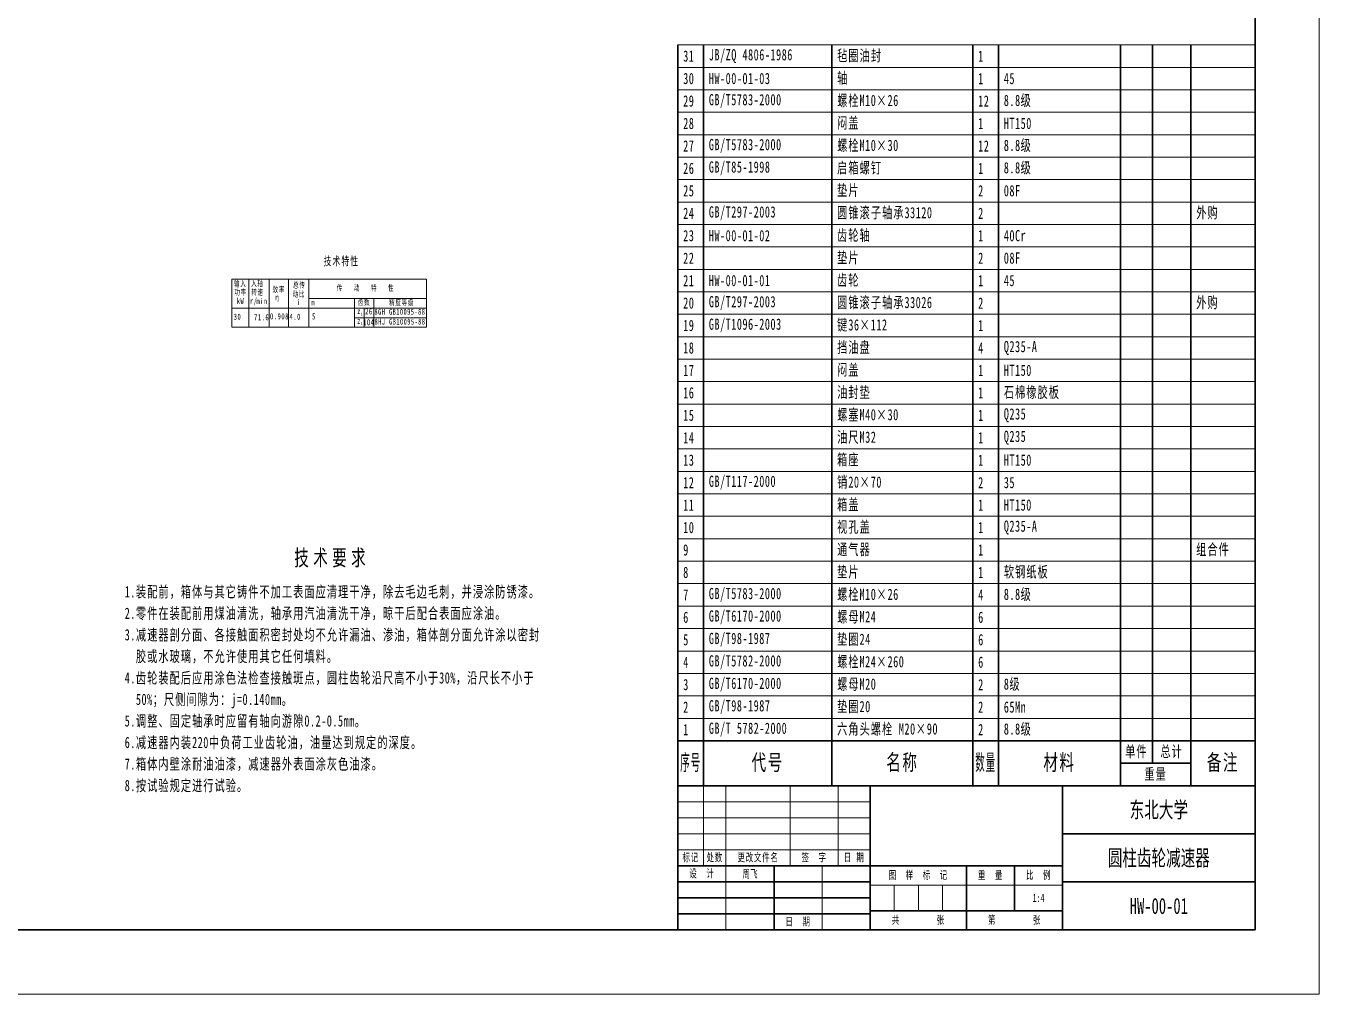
# Model space of a CAD drawing. Header units: millimetres. Extents: x -1682 to 1682, y -1188 to 1188.
# Drawn here: x 69 to 1682, y -1188 to 20 of the extents above; entities that cross this region are included whole.
import ezdxf
from ezdxf.enums import TextEntityAlignment as Align

# ---------------------------------------------------------------- set-up
doc = ezdxf.new("R2010")
doc.units = ezdxf.units.MM
for name, color, linetype, lineweight in [('尺寸线层', 3, 'Continuous', 18), ('粗实线层', 7, 'Continuous', 35), ('细实线层', 7, 'Continuous', 18)]:
    doc.layers.add(name, color=color, linetype=linetype, lineweight=lineweight)
doc.styles.add('TitleStyle', font='', dxfattribs={"width": 0.667})
doc.styles.add('UserTxtStyle1', font='', dxfattribs={"width": 0.667})
doc.styles.add('标准', font='', dxfattribs={"width": 0.667})
doc.styles.get('TitleStyle').set_extended_font_data('宋体')
doc.styles.get('UserTxtStyle1').set_extended_font_data('宋体')
doc.styles.get('标准').set_extended_font_data('宋体')

# ---------------------------------------------------------------- blocks, each defined once
blk = doc.blocks.new('*X28')
at = {"layer": '粗实线层'}
for p, q in [((400.5, -277), (400.5, 277)), ((-400.5, -277), (400.5, -277))]:
    blk.add_line(p, q, dxfattribs=at)
at = {"layer": '细实线层'}
for p, q in [((420.5, -297), (420.5, 297)), ((-420.5, -297), (420.5, -297))]:
    blk.add_line(p, q, dxfattribs=at)
blk = doc.blocks.new('*X29')
at = {"layer": '细实线层', "color": 0, "linetype": 'Continuous', "lineweight": 18}
for p, q in [((-720, 924), (0, 924)), ((-720, 896), (0, 896)), ((-720, 896), (0, 896)), ((-720, 868), (0, 868)), ((-720, 868), (0, 868)), ((-720, 840), (0, 840)), ((-720, 840), (0, 840)), ((-720, 812), (0, 812)), ((-720, 812), (0, 812)), ((-720, 784), (0, 784)), ((-720, 784), (0, 784)), ((-720, 756), (0, 756)), ((-720, 756), (0, 756)), ((-720, 728), (0, 728)), ((-720, 728), (0, 728)), ((-720, 700), (0, 700)), ((-720, 700), (0, 700)), ((-720, 672), (0, 672)), ((-720, 672), (0, 672)), ((-720, 644), (0, 644)), ((-720, 644), (0, 644)), ((-720, 616), (0, 616)), ((-720, 616), (0, 616)), ((-720, 588), (0, 588)), ((-720, 588), (0, 588)), ((-720, 560), (0, 560)), ((-720, 560), (0, 560)), ((-720, 532), (0, 532)), ((-720, 532), (0, 532)), ((-720, 504), (0, 504)), ((-720, 504), (0, 504)), ((-720, 476), (0, 476)), ((-720, 476), (0, 476)), ((-720, 448), (0, 448)), ((-720, 448), (0, 448)), ((-720, 420), (0, 420)), ((-720, 420), (0, 420)), ((-720, 392), (0, 392)), ((-720, 392), (0, 392)), ((-720, 364), (0, 364)), ((-720, 364), (0, 364)), ((-720, 336), (0, 336)), ((-720, 336), (0, 336)), ((-720, 308), (0, 308)), ((-720, 308), (0, 308)), ((-720, 280), (0, 280)), ((-720, 280), (0, 280)), ((-720, 252), (0, 252)), ((-720, 252), (0, 252)), ((-720, 224), (0, 224)), ((-720, 224), (0, 224)), ((-720, 196), (0, 196)), ((-720, 196), (0, 196)), ((-720, 168), (0, 168)), ((-720, 168), (0, 168)), ((-720, 140), (0, 140)), ((-720, 140), (0, 140)), ((-720, 112), (0, 112)), ((-720, 112), (0, 112)), ((-720, 84), (0, 84)), ((-720, 84), (0, 84)), ((-720, 56), (0, 56))]:
    blk.add_line(p, q, dxfattribs=at)
at = {"layer": '细实线层', "color": 0, "linetype": 'Continuous', "lineweight": 35}
for p, q in [((-720, 924), (-720, 896)), ((-688, 924), (-688, 896)), ((-528, 924), (-528, 896)), ((-352, 924), (-352, 896)), ((-320, 924), (-320, 896)), ((-168, 924), (-168, 896)), ((-128, 924), (-128, 896)), ((-80, 924), (-80, 896)), ((0, 924), (0, 896)), ((0, 924), (0, 896)), ((-720, 896), (-720, 868)), ((-688, 896), (-688, 868)), ((-528, 896), (-528, 868)), ((-352, 896), (-352, 868)), ((-320, 896), (-320, 868)), ((-168, 896), (-168, 868)), ((-128, 896), (-128, 868)), ((-80, 896), (-80, 868)), ((0, 896), (0, 868)), ((0, 896), (0, 868)), ((-720, 868), (-720, 840)), ((-688, 868), (-688, 840)), ((-528, 868), (-528, 840)), ((-352, 868), (-352, 840)), ((-320, 868), (-320, 840)), ((-168, 868), (-168, 840)), ((-128, 868), (-128, 840)), ((-80, 868), (-80, 840)), ((0, 868), (0, 840)), ((0, 868), (0, 840)), ((-720, 840), (-720, 812)), ((-688, 840), (-688, 812)), ((-528, 840), (-528, 812)), ((-352, 840), (-352, 812)), ((-320, 840), (-320, 812)), ((-168, 840), (-168, 812)), ((-128, 840), (-128, 812)), ((-80, 840), (-80, 812)), ((0, 840), (0, 812)), ((0, 840), (0, 812)), ((-720, 812), (-720, 784)), ((-688, 812), (-688, 784)), ((-528, 812), (-528, 784)), ((-352, 812), (-352, 784)), ((-320, 812), (-320, 784)), ((-168, 812), (-168, 784)), ((-128, 812), (-128, 784)), ((-80, 812), (-80, 784)), ((0, 812), (0, 784)), ((0, 812), (0, 784)), ((-720, 784), (-720, 756)), ((-688, 784), (-688, 756)), ((-528, 784), (-528, 756)), ((-352, 784), (-352, 756)), ((-320, 784), (-320, 756)), ((-168, 784), (-168, 756)), ((-128, 784), (-128, 756)), ((-80, 784), (-80, 756)), ((0, 784), (0, 756)), ((0, 784), (0, 756)), ((-720, 756), (-720, 728)), ((-688, 756), (-688, 728)), ((-528, 756), (-528, 728)), ((-352, 756), (-352, 728)), ((-320, 756), (-320, 728)), ((-168, 756), (-168, 728)), ((-128, 756), (-128, 728)), ((-80, 756), (-80, 728)), ((0, 756), (0, 728)), ((0, 756), (0, 728)), ((-720, 728), (-720, 700)), ((-688, 728), (-688, 700)), ((-528, 728), (-528, 700)), ((-352, 728), (-352, 700)), ((-320, 728), (-320, 700)), ((-168, 728), (-168, 700)), ((-128, 728), (-128, 700)), ((-80, 728), (-80, 700)), ((0, 728), (0, 700)), ((0, 728), (0, 700)), ((-720, 700), (-720, 672)), ((-688, 700), (-688, 672)), ((-528, 700), (-528, 672)), ((-352, 700), (-352, 672)), ((-320, 700), (-320, 672)), ((-168, 700), (-168, 672)), ((-128, 700), (-128, 672)), ((-80, 700), (-80, 672)), ((0, 700), (0, 672)), ((0, 700), (0, 672)), ((-720, 672), (-720, 644)), ((-688, 672), (-688, 644)), ((-528, 672), (-528, 644)), ((-352, 672), (-352, 644)), ((-320, 672), (-320, 644)), ((-168, 672), (-168, 644)), ((-128, 672), (-128, 644)), ((-80, 672), (-80, 644)), ((0, 672), (0, 644)), ((0, 672), (0, 644)), ((-720, 644), (-720, 616)), ((-688, 644), (-688, 616)), ((-528, 644), (-528, 616)), ((-352, 644), (-352, 616)), ((-320, 644), (-320, 616)), ((-168, 644), (-168, 616)), ((-128, 644), (-128, 616)), ((-80, 644), (-80, 616)), ((0, 644), (0, 616)), ((0, 644), (0, 616)), ((-720, 616), (-720, 588)), ((-688, 616), (-688, 588)), ((-528, 616), (-528, 588)), ((-352, 616), (-352, 588)), ((-320, 616), (-320, 588)), ((-168, 616), (-168, 588)), ((-128, 616), (-128, 588)), ((-80, 616), (-80, 588)), ((0, 616), (0, 588)), ((0, 616), (0, 588)), ((-720, 588), (-720, 560)), ((-688, 588), (-688, 560)), ((-528, 588), (-528, 560)), ((-352, 588), (-352, 560)), ((-320, 588), (-320, 560)), ((-168, 588), (-168, 560)), ((-128, 588), (-128, 560)), ((-80, 588), (-80, 560)), ((0, 588), (0, 560)), ((0, 588), (0, 560)), ((-720, 560), (-720, 532)), ((-688, 560), (-688, 532)), ((-528, 560), (-528, 532)), ((-352, 560), (-352, 532)), ((-320, 560), (-320, 532)), ((-168, 560), (-168, 532)), ((-128, 560), (-128, 532)), ((-80, 560), (-80, 532)), ((0, 560), (0, 532)), ((0, 560), (0, 532)), ((-720, 532), (-720, 504)), ((-688, 532), (-688, 504)), ((-528, 532), (-528, 504)), ((-352, 532), (-352, 504)), ((-320, 532), (-320, 504)), ((-168, 532), (-168, 504)), ((-128, 532), (-128, 504)), ((-80, 532), (-80, 504)), ((0, 532), (0, 504)), ((0, 532), (0, 504)), ((-720, 504), (-720, 476)), ((-688, 504), (-688, 476)), ((-528, 504), (-528, 476)), ((-352, 504), (-352, 476)), ((-320, 504), (-320, 476)), ((-168, 504), (-168, 476)), ((-128, 504), (-128, 476)), ((-80, 504), (-80, 476)), ((0, 504), (0, 476)), ((0, 504), (0, 476)), ((-720, 476), (-720, 448)), ((-688, 476), (-688, 448)), ((-528, 476), (-528, 448)), ((-352, 476), (-352, 448)), ((-320, 476), (-320, 448)), ((-168, 476), (-168, 448)), ((-128, 476), (-128, 448)), ((-80, 476), (-80, 448)), ((0, 476), (0, 448)), ((0, 476), (0, 448)), ((-720, 448), (-720, 420)), ((-688, 448), (-688, 420)), ((-528, 448), (-528, 420)), ((-352, 448), (-352, 420)), ((-320, 448), (-320, 420)), ((-168, 448), (-168, 420)), ((-128, 448), (-128, 420)), ((-80, 448), (-80, 420)), ((0, 448), (0, 420)), ((0, 448), (0, 420)), ((-720, 420), (-720, 392)), ((-688, 420), (-688, 392)), ((-528, 420), (-528, 392)), ((-352, 420), (-352, 392)), ((-320, 420), (-320, 392)), ((-168, 420), (-168, 392)), ((-128, 420), (-128, 392)), ((-80, 420), (-80, 392)), ((0, 420), (0, 392)), ((0, 420), (0, 392)), ((-720, 392), (-720, 364)), ((-688, 392), (-688, 364)), ((-528, 392), (-528, 364)), ((-352, 392), (-352, 364)), ((-320, 392), (-320, 364)), ((-168, 392), (-168, 364)), ((-128, 392), (-128, 364)), ((-80, 392), (-80, 364)), ((0, 392), (0, 364)), ((0, 392), (0, 364)), ((-720, 364), (-720, 336)), ((-688, 364), (-688, 336)), ((-528, 364), (-528, 336)), ((-352, 364), (-352, 336)), ((-320, 364), (-320, 336)), ((-168, 364), (-168, 336)), ((-128, 364), (-128, 336)), ((-80, 364), (-80, 336)), ((0, 364), (0, 336)), ((0, 364), (0, 336)), ((-720, 336), (-720, 308)), ((-688, 336), (-688, 308)), ((-528, 336), (-528, 308)), ((-352, 336), (-352, 308)), ((-320, 336), (-320, 308)), ((-168, 336), (-168, 308)), ((-128, 336), (-128, 308)), ((-80, 336), (-80, 308)), ((0, 336), (0, 308)), ((0, 336), (0, 308)), ((-720, 308), (-720, 280)), ((-688, 308), (-688, 280)), ((-528, 308), (-528, 280)), ((-352, 308), (-352, 280)), ((-320, 308), (-320, 280)), ((-168, 308), (-168, 280)), ((-128, 308), (-128, 280)), ((-80, 308), (-80, 280)), ((0, 308), (0, 280)), ((0, 308), (0, 280)), ((-720, 280), (-720, 252)), ((-688, 280), (-688, 252)), ((-528, 280), (-528, 252)), ((-352, 280), (-352, 252)), ((-320, 280), (-320, 252)), ((-168, 280), (-168, 252)), ((-128, 280), (-128, 252)), ((-80, 280), (-80, 252)), ((0, 280), (0, 252)), ((0, 280), (0, 252)), ((-720, 252), (-720, 224)), ((-688, 252), (-688, 224)), ((-528, 252), (-528, 224)), ((-352, 252), (-352, 224)), ((-320, 252), (-320, 224)), ((-168, 252), (-168, 224)), ((-128, 252), (-128, 224)), ((-80, 252), (-80, 224)), ((0, 252), (0, 224)), ((0, 252), (0, 224)), ((-720, 224), (-720, 196)), ((-688, 224), (-688, 196)), ((-528, 224), (-528, 196)), ((-352, 224), (-352, 196)), ((-320, 224), (-320, 196)), ((-168, 224), (-168, 196)), ((-128, 224), (-128, 196)), ((-80, 224), (-80, 196)), ((0, 224), (0, 196)), ((0, 224), (0, 196)), ((-720, 196), (-720, 168)), ((-688, 196), (-688, 168)), ((-528, 196), (-528, 168)), ((-352, 196), (-352, 168)), ((-320, 196), (-320, 168)), ((-168, 196), (-168, 168)), ((-128, 196), (-128, 168)), ((-80, 196), (-80, 168)), ((0, 196), (0, 168)), ((0, 196), (0, 168)), ((-720, 168), (-720, 140)), ((-688, 168), (-688, 140)), ((-528, 168), (-528, 140)), ((-352, 168), (-352, 140)), ((-320, 168), (-320, 140)), ((-168, 168), (-168, 140)), ((-128, 168), (-128, 140)), ((-80, 168), (-80, 140)), ((0, 168), (0, 140)), ((0, 168), (0, 140)), ((-720, 140), (-720, 112)), ((-688, 140), (-688, 112)), ((-528, 140), (-528, 112)), ((-352, 140), (-352, 112)), ((-320, 140), (-320, 112)), ((-168, 140), (-168, 112)), ((-128, 140), (-128, 112)), ((-80, 140), (-80, 112)), ((0, 140), (0, 112)), ((0, 140), (0, 112)), ((-720, 112), (-720, 84)), ((-688, 112), (-688, 84)), ((-528, 112), (-528, 84)), ((-352, 112), (-352, 84)), ((-320, 112), (-320, 84)), ((-168, 112), (-168, 84)), ((-128, 112), (-128, 84)), ((-80, 112), (-80, 84)), ((0, 112), (0, 84)), ((0, 112), (0, 84)), ((-720, 84), (-720, 56)), ((-688, 84), (-688, 56)), ((-528, 84), (-528, 56)), ((-352, 84), (-352, 56)), ((-320, 84), (-320, 56)), ((-168, 84), (-168, 56)), ((-128, 84), (-128, 56)), ((-80, 84), (-80, 56)), ((0, 84), (0, 56)), ((0, 84), (0, 56)), ((-720, 56), (0, 56)), ((-720, 56), (-720, 0)), ((-688, 56), (-688, 0)), ((-528, 56), (-528, 0)), ((-352, 56), (-352, 0)), ((-320, 56), (-320, 0)), ((-168, 56), (-168, 0)), ((-128, 56), (-128, 28)), ((-80, 56), (-80, 28)), ((0, 56), (0, 0)), ((-168, 28), (-80, 28)), ((-80, 28), (-80, 0)), ((-720, 0), (0, 0))]:
    blk.add_line(p, q, dxfattribs=at)
at = {"layer": '细实线层', "color": 0, "line_spacing_factor": 1.15057, "style": '标准'}
for s, insert, char_height, width, attachment_point in [('\\T1.1;JB/ZQ 4806-1986', (-681.36, 910), 14, 303.92, 4), ('\\T1.1;毡圈油封', (-521.36, 910), 14, 335.92, 4), ('\\T1.1;31', (-713.36, 910), 14, 47.92, 4), ('\\T1.1;1', (-345.36, 910), 14, 47.92, 4), ('\\T1.1;30', (-713.36, 882), 14, 47.92, 4), ('\\T1.1;HW-00-01-03', (-681.36, 882), 14, 303.92, 4), ('\\T1.1;轴', (-521.36, 882), 14, 335.92, 4), ('\\T1.1;1', (-345.36, 882), 14, 47.92, 4), ('\\T1.1;45', (-313.36, 882), 14, 287.92, 4), ('\\T1.1;29', (-713.36, 854), 14, 47.92, 4), ('\\T1.1;GB/T5783-2000', (-681.36, 854), 14, 303.92, 4), ('\\T1.1;螺栓M10×26', (-521.36, 854), 14, 335.92, 4), ('\\T1.1;12', (-345.36, 854), 14, 47.92, 4), ('\\T1.1;8.8级', (-313.36, 854), 14, 287.92, 4), ('\\T1.1;28', (-713.36, 826), 14, 47.92, 4), ('\\T1.1;闷盖', (-521.36, 826), 14, 335.92, 4), ('\\T1.1;1', (-345.36, 826), 14, 47.92, 4), ('\\T1.1;HT150', (-313.36, 826), 14, 287.92, 4), ('\\T1.1;GB/T5783-2000', (-681.36, 798), 14, 303.92, 4), ('\\T1.1;螺栓M10×30', (-521.36, 798), 14, 335.92, 4), ('\\T1.1;8.8级', (-313.36, 798), 14, 287.92, 4), ('\\T1.1;27', (-713.36, 798), 14, 47.92, 4), ('\\T1.1;12', (-345.36, 798), 14, 47.92, 4), ('\\T1.1;26', (-713.36, 770), 14, 47.92, 4), ('\\T1.1;GB/T85-1998', (-681.36, 770), 14, 303.92, 4), ('\\T1.1;启箱螺钉', (-521.36, 770), 14, 335.92, 4), ('\\T1.1;1', (-345.36, 770), 14, 47.92, 4), ('\\T1.1;8.8级', (-313.36, 770), 14, 287.92, 4), ('\\T1.1;25', (-713.36, 742), 14, 47.92, 4), ('\\T1.1;垫片', (-521.36, 742), 14, 335.92, 4), ('\\T1.1;2', (-345.36, 742), 14, 47.92, 4), ('\\T1.1;08F', (-313.36, 742), 14, 287.92, 4), ('\\T1.1;24', (-713.36, 714), 14, 47.92, 4), ('\\T1.1;GB/T297-2003', (-681.36, 714), 14, 303.92, 4), ('\\T1.1;圆锥滚子轴承33120', (-521.36, 714), 14, 335.92, 4), ('\\T1.1;2', (-345.36, 714), 14, 47.92, 4), ('\\T1.1;外购', (-73.36, 714), 14, 143.92, 4), ('\\T1.1;齿轮轴', (-521.36, 686), 14, 335.92, 4), ('\\T1.1;23', (-713.36, 686), 14, 47.92, 4), ('\\T1.1;HW-00-01-02', (-681.36, 686), 14, 303.92, 4), ('\\T1.1;1', (-345.36, 686), 14, 47.92, 4), ('\\T1.1;40Cr', (-313.36, 686), 14, 287.92, 4), ('\\T1.1;22', (-713.36, 658), 14, 47.92, 4), ('\\T1.1;垫片', (-521.36, 658), 14, 335.92, 4), ('\\T1.1;2', (-345.36, 658), 14, 47.92, 4), ('\\T1.1;08F', (-313.36, 658), 14, 287.92, 4), ('\\T1.1;21', (-713.36, 630), 14, 47.92, 4), ('\\T1.1;HW-00-01-01', (-681.36, 630), 14, 303.92, 4), ('\\T1.1;齿轮', (-521.36, 630), 14, 335.92, 4), ('\\T1.1;1', (-345.36, 630), 14, 47.92, 4), ('\\T1.1;45', (-313.36, 630), 14, 287.92, 4), ('\\T1.1;20', (-713.36, 602), 14, 47.92, 4), ('\\T1.1;GB/T297-2003', (-681.36, 602), 14, 303.92, 4), ('\\T1.1;圆锥滚子轴承33026', (-521.36, 602), 14, 335.92, 4), ('\\T1.1;2', (-345.36, 602), 14, 47.92, 4), ('\\T1.1;外购', (-73.36, 602), 14, 143.92, 4), ('\\T1.1;19', (-713.36, 574), 14, 47.92, 4), ('\\T1.1;GB/T1096-2003', (-681.36, 574), 14, 303.92, 4), ('\\T1.1;键36×112', (-521.36, 574), 14, 335.92, 4), ('\\T1.1;1', (-345.36, 574), 14, 47.92, 4), ('\\T1.1;18', (-713.36, 546), 14, 47.92, 4), ('\\T1.1;挡油盘', (-521.36, 546), 14, 335.92, 4), ('\\T1.1;4', (-345.36, 546), 14, 47.92, 4), ('\\T1.1;Q235-A', (-313.36, 546), 14, 287.92, 4), ('\\T1.1;17', (-713.36, 518), 14, 47.92, 4), ('\\T1.1;闷盖', (-521.36, 518), 14, 335.92, 4), ('\\T1.1;1', (-345.36, 518), 14, 47.92, 4), ('\\T1.1;HT150', (-313.36, 518), 14, 287.92, 4), ('\\T1.1;16', (-713.36, 490), 14, 47.92, 4), ('\\T1.1;油封垫', (-521.36, 490), 14, 335.92, 4), ('\\T1.1;1', (-345.36, 490), 14, 47.92, 4), ('\\T1.1;石棉橡胶板', (-313.36, 490), 14, 287.92, 4), ('\\T1.1;15', (-713.36, 462), 14, 47.92, 4), ('\\T1.1;螺塞M40×30', (-521.36, 462), 14, 335.92, 4), ('\\T1.1;1', (-345.36, 462), 14, 47.92, 4), ('\\T1.1;Q235', (-313.36, 462), 14, 287.92, 4), ('\\T1.1;14', (-713.36, 434), 14, 47.92, 4), ('\\T1.1;油尺M32', (-521.36, 434), 14, 335.92, 4), ('\\T1.1;1', (-345.36, 434), 14, 47.92, 4), ('\\T1.1;Q235', (-313.36, 434), 14, 287.92, 4), ('\\T1.1;13', (-713.36, 406), 14, 47.92, 4), ('\\T1.1;箱座', (-521.36, 406), 14, 335.92, 4), ('\\T1.1;1', (-345.36, 406), 14, 47.92, 4), ('\\T1.1;HT150', (-313.36, 406), 14, 287.92, 4), ('\\T1.1;GB/T117-2000', (-681.36, 378), 14, 303.92, 4), ('\\T1.1;销20×70', (-521.36, 378), 14, 335.92, 4), ('\\T1.1;12', (-713.36, 378), 14, 47.92, 4), ('\\T1.1;2', (-345.36, 378), 14, 47.92, 4), ('\\T1.1;35', (-313.36, 378), 14, 287.92, 4), ('\\T1.1;11', (-713.36, 350), 14, 47.92, 4), ('\\T1.1;箱盖', (-521.36, 350), 14, 335.92, 4), ('\\T1.1;1', (-345.36, 350), 14, 47.92, 4), ('\\T1.1;HT150', (-313.36, 350), 14, 287.92, 4), ('\\T1.1;10', (-713.36, 322), 14, 47.92, 4), ('\\T1.1;视孔盖', (-521.36, 322), 14, 335.92, 4), ('\\T1.1;1', (-345.36, 322), 14, 47.92, 4), ('\\T1.1;Q235-A', (-313.36, 322), 14, 287.92, 4), ('\\T1.1;9', (-713.36, 294), 14, 47.92, 4), ('\\T1.1;通气器', (-521.36, 294), 14, 335.92, 4), ('\\T1.1;1', (-345.36, 294), 14, 47.92, 4), ('\\T1.1;组合件', (-73.36, 294), 14, 143.92, 4), ('\\T1.1;垫片', (-521.36, 266), 14, 335.92, 4), ('\\T1.1;软钢纸板', (-313.36, 266), 14, 287.92, 4), ('\\T1.1;8', (-713.36, 266), 14, 47.92, 4), ('\\T1.1;1', (-345.36, 266), 14, 47.92, 4), ('\\T1.1;7', (-713.36, 238), 14, 47.92, 4), ('\\T1.1;GB/T5783-2000', (-681.36, 238), 14, 303.92, 4), ('\\T1.1;螺栓M10×26', (-521.36, 238), 14, 335.92, 4), ('\\T1.1;4', (-345.36, 238), 14, 47.92, 4), ('\\T1.1;8.8级', (-313.36, 238), 14, 287.92, 4), ('\\T1.1;6', (-713.36, 210), 14, 47.92, 4), ('\\T1.1;GB/T6170-2000', (-681.36, 210), 14, 303.92, 4), ('\\T1.1;螺母M24', (-521.36, 210), 14, 335.92, 4), ('\\T1.1;6', (-345.36, 210), 14, 47.92, 4), ('\\T1.1;5', (-713.36, 182), 14, 47.92, 4), ('\\T1.1;GB/T98-1987', (-681.36, 182), 14, 303.92, 4), ('\\T1.1;垫圈24', (-521.36, 182), 14, 335.92, 4), ('\\T1.1;6', (-345.36, 182), 14, 47.92, 4), ('\\T1.1;GB/T5782-2000', (-681.36, 154), 14, 303.92, 4), ('\\T1.1;螺栓M24×260', (-521.36, 154), 14, 335.92, 4), ('\\T1.1;4', (-713.36, 154), 14, 47.92, 4), ('\\T1.1;6', (-345.36, 154), 14, 47.92, 4), ('\\T1.1;3', (-713.36, 126), 14, 47.92, 4), ('\\T1.1;GB/T6170-2000', (-681.36, 126), 14, 303.92, 4), ('\\T1.1;螺母M20', (-521.36, 126), 14, 335.92, 4), ('\\T1.1;2', (-345.36, 126), 14, 47.92, 4), ('\\T1.1;8级', (-313.36, 126), 14, 287.92, 4), ('\\T1.1;2', (-713.36, 98), 14, 47.92, 4), ('\\T1.1;GB/T98-1987', (-681.36, 98), 14, 303.92, 4), ('\\T1.1;垫圈20', (-521.36, 98), 14, 335.92, 4), ('\\T1.1;2', (-345.36, 98), 14, 47.92, 4), ('\\T1.1;65Mn', (-313.36, 98), 14, 287.92, 4), ('\\T1.1;1', (-713.36, 70), 14, 47.92, 4), ('\\T1.1;GB/T 5782-2000', (-681.36, 70), 14, 303.92, 4), ('\\T1.1;六角头螺栓 M20×90', (-521.36, 70), 14, 335.92, 4), ('\\T1.1;2', (-345.36, 70), 14, 47.92, 4), ('\\T1.1;8.8级', (-313.36, 70), 14, 287.92, 4), ('\\T1.1; ', (-73.36, 70), 14, 143.92, 4), ('\\T1.1;单件', (-148, 42), 14, 66.96, 5), ('\\T1.1;总计', (-104, 42), 14, 81.36, 5), ('\\T1.1;{\\W0.425474;序号}', (-704, 28), 20, 47.52, 5), ('\\T1.1;代号', (-608, 28), 20, 277.92, 5), ('\\T1.1;名称', (-440, 28), 20, 306.72, 5), ('\\T1.1;{\\W0.422936;数量}', (-336, 28), 20, 47.52, 5), ('\\T1.1;材料', (-244, 28), 20, 263.52, 5), ('\\T1.1;备注', (-40, 28), 20, 133.92, 5), ('\\T1.1;重量', (-124, 14), 14, 153.36, 5)]:
    blk.add_mtext(s, dxfattribs=dict(at, insert=insert, char_height=char_height, width=width, attachment_point=attachment_point))
blk = doc.blocks.new('*X66')
at = {"layer": '尺寸线层', "color": 0, "lineweight": -2, "line_spacing_factor": 1.15057}
for s, insert, char_height, width, attachment_point, style in [('\\T1.3;技术要求', (258.8, 0), 20, 1209.475, 2, 'TitleStyle'), ('\\T1.1;1.装配前，箱体与其它铸件不加工表面应清理干净，除去毛边毛刺，并浸涂防锈漆。\\P2.零件在装配前用煤油清洗，轴承用汽油清洗干净，晾干后配合表面应涂油。\\P3.减速器剖分面、各接触面积密封处均不允许漏油、渗油，箱体剖分面允许涂以密封\\P  胶或水玻璃，不允许使用其它任何填料。\\P4.齿轮装配后应用涂色法检查接触斑点，圆柱齿轮沿尺高不小于30%，沿尺长不小于\\P  50%；尺侧间隙为：j=0.140mm。\\P5.调整、固定轴承时应留有轴向游隙0.2-0.5mm。\\P6.减速器内装220中负荷工业齿轮油，油量达到规定的深度。\\P7.箱体内壁涂耐油油漆，减速器外表面涂灰色油漆。\\P8.按试验规定进行试验。       ', (0, -45.5), 14, 604.738, 1, '标准')]:
    blk.add_mtext(s, dxfattribs=dict(at, insert=insert, char_height=char_height, width=width, attachment_point=attachment_point, style=style))
blk = doc.blocks.new('*X67')
at = {"layer": '粗实线层'}
for p, q in [((-180, 45), (-180, 0)), ((0, 45), (-180, 45)), ((-120, 45), (-120, 0)), ((-60, 45), (-60, 0)), ((0, 0), (0, 45)), ((0, 30), (-60, 30)), ((-180, 20), (-60, 20)), ((-150, 20), (-150, 0)), ((-90, 20), (-90, 0)), ((-75, 20), (-75, 6)), ((-180, 15), (-120, 15)), ((0, 15), (-60, 15)), ((-180, 10), (-120, 10)), ((-180, 5), (-120, 5)), ((-120, 6), (-60, 6)), ((-180, 0), (0, 0))]:
    blk.add_line(p, q, dxfattribs=at)
at = {"layer": '细实线层'}
for p, q in [((-172, 45), (-172, 20)), ((-165, 45), (-165, 0)), ((-145, 45), (-145, 20)), ((-130, 45), (-130, 20)), ((-180, 40), (-120, 40)), ((-180, 35), (-120, 35)), ((-180, 30), (-120, 30)), ((-180, 25), (-120, 25)), ((-135, 20), (-135, 0)), ((-120, 14), (-60, 14)), ((-112.5, 14), (-112.5, 6)), ((-105, 14), (-105, 6)), ((-97.5, 14), (-97.5, 6))]:
    blk.add_line(p, q, dxfattribs=at)
at = {"layer": '尺寸线层', "char_height": 2.5, "attachment_point": 5, "line_spacing_factor": 0.99982, "style": '标准'}
for s, insert, width in [('\\T1.1;标记', (-176, 22.5), 14), ('\\T1.1;处数', (-168.5, 22.5), 12), ('\\T1.1;更改文件名', (-155, 22.5), 38), ('\\T1.1;签  字', (-137.5, 22.5), 28), ('\\T1.1;日 期', (-125, 22.5), 18), ('\\T1.1;设  计', (-172.5, 17.5), 28), ('\\T1.1;图  样  标  记', (-105, 17), 58), ('\\T1.1;重  量', (-82.5, 17), 28), ('\\T1.1;比  例', (-67.5, 17), 28), ('\\T1.1;日  期', (-142.5, 2.5), 28), ('\\T1.1;共', (-112, 3), 8), ('\\T1.1;张', (-98, 3), 8), ('\\T1.1;第', (-82, 3), 8), ('\\T1.1;张', (-68, 3), 8)]:
    blk.add_mtext(s, dxfattribs=dict(at, insert=insert, width=width))
at = {"layer": '尺寸线层', "style": '标准'}
for tag, height, width, p in [('标记D', 2.61, 0.667, (-176, 42.5)), ('处数D', 2.61, 0.617214, (-168.5, 42.5)), ('更改文件名D', 2.61, 0.667, (-155, 42.5)), ('更改签字D', 2.61, 0.667, (-137.5, 42.5)), ('更改日期D', 2.61, 0.509786, (-125, 42.5)), ('单位名称', 5.22, 0.667, (-30, 37.5)), ('标记C', 2.61, 0.667, (-176, 37.5)), ('处数C', 2.61, 0.617214, (-168.5, 37.5)), ('更改文件名C', 2.61, 0.667, (-155, 37.5)), ('更改签字C', 2.61, 0.667, (-137.5, 37.5)), ('更改日期C', 2.61, 0.509786, (-125, 37.5)), ('标记B', 2.61, 0.667, (-176, 32.5)), ('处数B', 2.61, 0.617214, (-168.5, 32.5)), ('更改文件名B', 2.61, 0.667, (-155, 32.5)), ('更改签字B', 2.61, 0.667, (-137.5, 32.5)), ('更改日期B', 2.61, 0.509786, (-125, 32.5)), ('材料名称', 5.22, 0.667, (-90, 32.5)), ('标记A', 2.61, 0.667, (-176, 27.5)), ('处数A', 2.61, 0.617214, (-168.5, 27.5)), ('更改文件名A', 2.61, 0.667, (-155, 27.5)), ('更改签字A', 2.61, 0.667, (-137.5, 27.5)), ('更改日期A', 2.61, 0.509786, (-125, 27.5)), ('图纸名称', 5.22, 0.667, (-30, 22.5)), ('设计', 2.61, 0.667, (-157.5, 17.5)), ('图样标记S', 2.61, 0.368179, (-116.25, 10)), ('图样标记A', 2.61, 0.368179, (-108.75, 10)), ('图样标记B', 2.61, 0.368179, (-101.25, 10)), ('图样标记C', 2.61, 0.368179, (-93.75, 10)), ('重量', 2.61, 0.667, (-82.5, 10)), ('图纸比例', 2.61, 0.667, (-67.5, 10)), ('图纸编号', 5.22, 0.667, (-30, 7.5)), ('设计日期', 2.61, 0.667, (-127.5, 2.5)), ('页数', 2.61, 0.667, (-105, 3)), ('页码', 2.61, 0.667, (-75, 3))]:
    blk.add_attdef(tag, text='', height=height, dxfattribs=dict(at, width=width)).set_placement(p, align=Align.MIDDLE_CENTER)

msp = doc.modelspace()

# ---------------------------------------------------------------- linework, layer by layer
at = {"layer": '尺寸线层', "color": 7, "linetype": 'Continuous', "lineweight": 18}
for p, q in [((325.591, -296.24), (568.591, -296.24)), ((325.591, -296.24), (325.591, -356.24)), ((346.591, -296.24), (346.591, -356.24)), ((372.091, -296.24), (372.091, -356.24)), ((396.091, -296.24), (396.091, -356.24)), ((421.591, -296.24), (421.591, -356.24)), ((568.591, -296.24), (568.591, -356.24)), ((421.591, -320.24), (568.591, -320.24)), ((478.591, -320.24), (478.591, -356.24)), ((478.591, -320.24), (478.591, -356.24)), ((502.591, -320.24), (502.591, -356.24)), ((325.591, -332.24), (568.591, -332.24)), ((490.591, -332.24), (490.591, -356.24)), ((478.591, -344.24), (568.591, -344.24)), ((325.591, -356.24), (568.591, -356.24))]:
    msp.add_line(p, q, dxfattribs=at)

# ---------------------------------------------------------------- block references
at = {"layer": '尺寸线层'}
msp.add_blockref('*X66', (191.9, -633.579), dxfattribs=at)
at = {"layer": '粗实线层', "xscale": 4, "yscale": 4, "zscale": 4}
msp.add_blockref('*X28', (0, 0), dxfattribs=at)
at = {"layer": '粗实线层'}
ref = msp.add_blockref('*X67', (1602, -1108), dxfattribs=dict(at, xscale=4, yscale=4, zscale=4))
ref.add_attrib('单位名称', '东北大学', dxfattribs={"layer": '尺寸线层', "height": 20, "style": '标准', "width": 0.667}).set_placement((1482, -958), align=Align.MIDDLE_CENTER)
ref.add_attrib('图纸名称', '圆柱齿轮减速器', dxfattribs={"layer": '尺寸线层', "height": 20, "style": '标准', "width": 0.667}).set_placement((1482, -1018), align=Align.MIDDLE_CENTER)
ref.add_attrib('图纸编号', 'HW-00-01', dxfattribs={"layer": '尺寸线层', "height": 20, "style": '标准', "width": 0.667}).set_placement((1482, -1078), align=Align.MIDDLE_CENTER)
ref.add_attrib('图纸比例', '1:4', dxfattribs={"layer": '尺寸线层', "height": 10, "style": '标准', "width": 0.667}).set_placement((1332, -1068), align=Align.MIDDLE_CENTER)
ref.add_attrib('设计', '周飞', dxfattribs={"layer": '尺寸线层', "height": 10, "style": '标准', "width": 0.667}).set_placement((972, -1038), align=Align.MIDDLE_CENTER)
at = {"layer": '细实线层'}
msp.add_blockref('*X29', (1602, -928), dxfattribs=at)

# ---------------------------------------------------------------- texts
at = {"layer": '尺寸线层', "color": 7, "linetype": 'Continuous', "lineweight": 18, "line_spacing_factor": 1.15057, "style": 'UserTxtStyle1'}
for s, insert, char_height, width, attachment_point in [('\\T1.137;技术特性', (439.898, -268.468), 10.48933, 141.33586, 1), ('\\T1.137;输入', (328.355, -298.181), 7.3282, 23.24777, 1), ('\\T1.137;入轴', (349.612, -297.852), 7.3282, 17.71254, 1), ('\\T1.137;效率', (376.377, -305.418), 7.3282, 16.49815, 1), ('\\T1.137;总传', (401.955, -299.883), 7.3282, 17.84756, 1), ('\\T1.137;传   动   特   性', (456.452, -303.422), 7.32816, 152.83444, 1), ('\\T1.137;功率', (328.768, -308.849), 7.3282, 17.43535, 1), ('\\T1.137;kW', (331.753, -319.77), 7.3282, 14.56561, 1), ('\\T1.137;r/', (348.215, -319.614), 7.3282, 17.31575, 1), ('\\T1.137;转速', (349.826, -308.67), 7.3282, 17.43642, 1), ('\\T1.137;min', (356.3, -319.89), 7.32816, 14.40441, 1), ('\\T1.137;η', (379.493, -314.834), 7.3282, 10.86464, 1), ('\\T1.137;动比', (401.559, -311.076), 7.3282, 18.25349, 1), ('\\T1.137;i', (407.009, -321.268), 7.3282, 11.4687, 1), ('\\T1.137;齿数', (482.628, -321.308), 7.3282, 36.40606, 1), ('\\T1.137;精度等级', (521.861, -321.624), 7.32816, 55.62434, 1), ('\\T1.137;m', (424.739, -321.704), 7.3282, 27.01065, 1), ('\\T1.137;z', (481.905, -332.24), 7.3282, 5.1906, 1), ('\\T1.137;1', (486.548, -338.034), 3.7359, 2.26216, 1), ('\\T1.137;26', (491.76, -332.532), 7.65, 8.91775, 1), ('\\T1.137;8GH GB10095-88', (503.455, -333.21), 7.32816, 78.04078, 1), ('\\T1.137;30', (327.816, -339.235), 7.65, 15.86384, 1), ('\\T1.137;71.6', (353.227, -339.928), 7.65, 16.14215, 1), ('\\T1.137;0.908', (373.105, -338.734), 7.65, 19.47361, 1), ('\\T1.137;4.0', (397.508, -339.242), 7.65, 14.299, 1), ('\\T1.137;5', (425.646, -338.79), 7.65, 26.59176, 1), ('\\T1.137;z', (481.865, -344.586), 7.3282, 8.86602, 1), ('\\T1.137;2', (486.305, -349.805), 3.7359, 2.84386, 1), ('\\T1.137;104', (496.401, -349.94), 7.65, 17.53419, 5), ('\\T1.137;8HJ GB10095-88', (503.551, -345.474), 7.32816, 64.46433, 1)]:
    msp.add_mtext(s, dxfattribs=dict(at, insert=insert, char_height=char_height, width=width, attachment_point=attachment_point))

doc.saveas('drawing.dxf')
